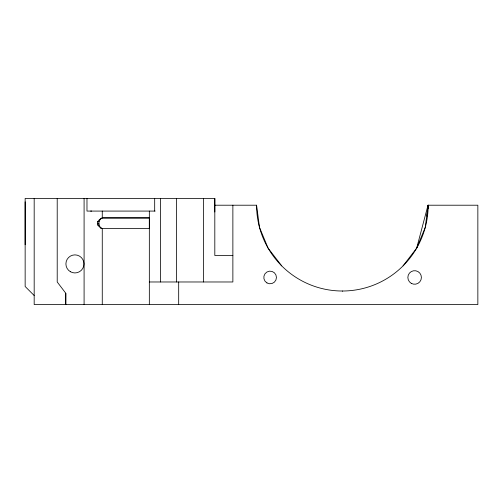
<?xml version="1.0" encoding="UTF-8"?>
<svg xmlns="http://www.w3.org/2000/svg" width="503" height="503" viewBox="0 0 503 503"><rect width="100%" height="100%" fill="white"/><g stroke="black" fill="none" stroke-linecap="round" stroke-linejoin="round"><path stroke-width="0.75" d="M403.048 265.88L416.685 248.111L428.003 205.211L477.85 205.211L477.85 304.554L34.179 304.554L34.179 198.434M84.089 304.554L84.089 198.434M102.266 217.409L102.266 217.981C99.959 218.843 97.651 220.654 97.431 223.275C97.651 225.891 99.959 227.702 102.266 228.563L149.334 228.563M149.334 218.484L149.334 228.664M149.334 217.403L149.334 217.981L102.266 217.981L102.266 211.078M214.812 211.983L214.812 198.434L25.15 198.434L25.15 286.49L34.179 295.525M65.792 293.268L65.774 304.567L65.792 293.268L57.21 281.976L57.21 198.434M428.084 208.236L428.084 205.211L428.103 208.833M102.266 228.664C97.764 226.853 97.764 219.692 102.266 217.881L149.334 217.881M428.11 205.564L428.179 205.211A85.799 85.799 0 0 1 342.38 291.011L342.38 291.237M416.685 248.111L425.255 227.413L428.084 205.211M214.812 205.211L256.58 205.211A85.799 85.799 0 0 0 342.38 291.011M155.163 211.078L86.975 211.078L86.975 198.434M90.628 211.078L91.628 211.078M97.513 221.521L99.066 221.521M97.343 223.275L98.89 223.275M97.513 225.03L99.066 225.03M232.87 255.499L214.812 255.499L214.812 198.434M149.334 281.976L232.87 281.976L232.87 205.211M100.707 228.551L102.266 228.563L102.266 304.554M281.711 265.88L268.074 248.111L259.504 227.413L256.58 205.211L256.58 206.771M427.047 213.781L427.047 216.127M203.52 198.434L203.52 281.976M178.684 281.976L178.684 304.554M176.427 198.434L176.427 281.976M160.62 198.434L160.62 281.976M154.685 198.434L154.685 211.078M149.334 211.078L149.334 304.554M25.15 201.822L25.15 244.722M70.426 271.733A9.029 9.029 0 0 0 83.97 263.912A9.029 9.029 0 0 0 70.426 256.09A9.029 9.029 0 0 0 70.426 271.733M266.967 282.938A6.319 6.319 0 0 0 276.449 277.461A6.319 6.319 0 0 0 266.967 271.985A6.319 6.319 0 0 0 266.967 282.938M411.24 283.327A6.772 6.772 0 0 0 421.401 277.461A6.772 6.772 0 0 0 411.24 271.595A6.772 6.772 0 0 0 411.24 283.327"/></g></svg>
